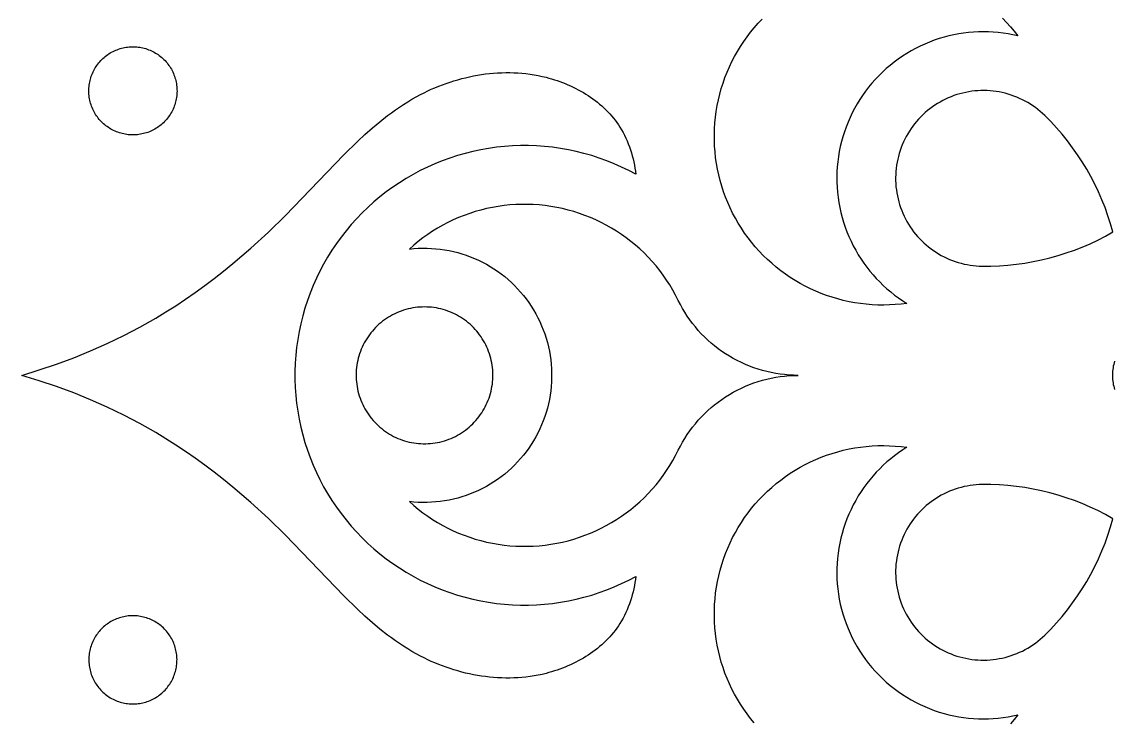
# Model space of a CAD drawing. Header units: millimetres. Extents: x -808 to 145, y 470 to 1424.
# Drawn here: x -671.8 to -413.2, y 865.2 to 1030.5 of the extents above; entities that cross this region are included whole.
import ezdxf

# ---------------------------------------------------------------- set-up
doc = ezdxf.new("R2010")
doc.units = ezdxf.units.MM
doc.layers.add('Layer 05', color=12, linetype='Continuous', true_color=0xde0000)

msp = doc.modelspace()

# ---------------------------------------------------------------- linework, layer by layer
at = {"layer": 'Layer 05'}
for points in [[(-504.79, 1018.59), (-504.24, 1019.86), (-503.65, 1021.1), (-503.02, 1022.32), (-502.34, 1023.52), (-501.62, 1024.7), (-500.86, 1025.85), (-500.07, 1026.97), (-499.23, 1028.07), (-498.36, 1029.13), (-497.45, 1030.17), (-496.51, 1031.17)], [(-439.6, 1031.37), (-438.65, 1030.38), (-437.74, 1029.35), (-436.86, 1028.29), (-436.01, 1027.2)], [(-451.1, 1027.46), (-452.28, 1027.19), (-453.45, 1026.89), (-454.61, 1026.54), (-455.76, 1026.16), (-456.89, 1025.73), (-458.01, 1025.27), (-459.1, 1024.76), (-460.19, 1024.22), (-461.25, 1023.65), (-462.29, 1023.03), (-463.31, 1022.38), (-464.3, 1021.69), (-465.27, 1020.97), (-466.22, 1020.22), (-467.14, 1019.44), (-468.03, 1018.62), (-468.89, 1017.77), (-469.72, 1016.89), (-470.52, 1015.99), (-471.29, 1015.05), (-472.03, 1014.09), (-472.73, 1013.11), (-473.4, 1012.1), (-474.03, 1011.07), (-474.62, 1010.02), (-475.18, 1008.94), (-475.7, 1007.85), (-476.18, 1006.74)], [(-436.01, 1027.2), (-437.15, 1027.46), (-438.3, 1027.67), (-439.46, 1027.85), (-440.62, 1027.99), (-441.79, 1028.09), (-442.96, 1028.14), (-444.13, 1028.16), (-445.3, 1028.14), (-446.47, 1028.09), (-447.63, 1027.99), (-448.8, 1027.85), (-449.95, 1027.67), (-451.1, 1027.46)], [(-671.75, 946.83), (-667.63, 948.11), (-663.54, 949.5), (-659.48, 951.01), (-655.48, 952.64), (-651.52, 954.39), (-647.63, 956.26), (-643.8, 958.26), (-640.05, 960.38), (-637.66, 961.83), (-635.3, 963.32), (-632.98, 964.87), (-630.69, 966.46), (-628.43, 968.1), (-626.2, 969.79), (-624, 971.52), (-621.82, 973.28), (-617.56, 976.94), (-613.4, 980.73), (-609.33, 984.65), (-595.57, 998.95), (-592.23, 1002.25), (-590.52, 1003.84), (-588.78, 1005.39), (-587, 1006.88), (-585.18, 1008.32), (-584.25, 1009.01), (-583.31, 1009.68), (-582.36, 1010.34), (-581.39, 1010.98), (-580.41, 1011.59), (-579.41, 1012.19), (-578.4, 1012.76), (-577.37, 1013.31), (-576.53, 1013.74), (-575.68, 1014.15), (-574.82, 1014.54), (-573.95, 1014.92), (-573.07, 1015.28), (-572.18, 1015.62), (-571.28, 1015.95), (-570.38, 1016.26), (-569.47, 1016.55), (-568.55, 1016.82), (-567.63, 1017.07), (-566.7, 1017.3), (-565.77, 1017.52), (-564.83, 1017.71), (-563.88, 1017.88), (-562.94, 1018.04), (-561.99, 1018.17), (-561.03, 1018.28), (-560.08, 1018.37), (-559.12, 1018.43), (-558.16, 1018.48), (-557.2, 1018.5), (-556.24, 1018.5), (-555.28, 1018.47), (-554.32, 1018.42), (-553.36, 1018.35), (-552.41, 1018.25), (-551.45, 1018.13), (-550.5, 1017.98), (-549.55, 1017.81), (-548.6, 1017.61), (-547.66, 1017.39), (-547, 1017.21), (-546.34, 1017.02), (-545.69, 1016.82), (-545.04, 1016.61), (-544.39, 1016.38), (-543.75, 1016.15), (-543.11, 1015.89), (-542.48, 1015.63), (-541.85, 1015.35), (-541.24, 1015.06), (-540.62, 1014.76), (-540.02, 1014.44), (-539.42, 1014.12), (-538.83, 1013.78), (-538.25, 1013.42), (-537.68, 1013.06), (-537.12, 1012.68), (-536.57, 1012.29), (-536.03, 1011.89), (-535.5, 1011.48), (-534.98, 1011.05), (-534.47, 1010.62), (-533.98, 1010.17), (-533.5, 1009.71), (-533.03, 1009.23), (-532.58, 1008.75), (-532.14, 1008.25), (-531.71, 1007.74), (-531.3, 1007.23), (-530.91, 1006.69), (-530.53, 1006.15), (-530.17, 1005.6), (-529.79, 1004.97), (-529.43, 1004.32), (-529.09, 1003.66), (-528.77, 1002.99), (-528.47, 1002.31), (-528.19, 1001.62), (-527.92, 1000.93), (-527.68, 1000.22), (-527.46, 999.51), (-527.25, 998.79), (-527.07, 998.07), (-526.9, 997.34), (-526.75, 996.61), (-526.61, 995.88), (-526.5, 995.15), (-526.4, 994.42)], [(-462.24, 963.87), (-463.61, 963.7), (-464.98, 963.57), (-466.36, 963.49), (-467.73, 963.46), (-469.11, 963.48), (-470.49, 963.54), (-471.86, 963.65), (-473.23, 963.81), (-474.59, 964.02), (-475.94, 964.27), (-477.29, 964.57), (-478.62, 964.91), (-479.94, 965.31), (-481.25, 965.74), (-482.54, 966.22), (-483.81, 966.75), (-485.07, 967.32), (-486.3, 967.93), (-487.51, 968.59), (-488.7, 969.28), (-489.86, 970.02), (-491, 970.8), (-492.11, 971.61), (-493.19, 972.47), (-494.24, 973.36), (-495.26, 974.28), (-496.25, 975.24), (-497.2, 976.24), (-498.12, 977.26), (-499, 978.32), (-499.85, 979.41), (-500.66, 980.52), (-501.43, 981.67), (-502.15, 982.83), (-502.84, 984.03), (-503.49, 985.24), (-504.09, 986.48), (-504.65, 987.74), (-505.17, 989.02), (-505.64, 990.31), (-506.07, 991.62), (-506.45, 992.94), (-506.79, 994.28), (-507.08, 995.63), (-507.32, 996.98), (-507.51, 998.35), (-507.66, 999.71), (-507.76, 1001.09), (-507.82, 1002.46), (-507.82, 1003.84), (-507.78, 1005.22), (-507.69, 1006.59), (-507.56, 1007.96), (-507.37, 1009.33), (-507.14, 1010.69), (-506.87, 1012.04), (-506.54, 1013.37), (-506.17, 1014.7), (-505.76, 1016.01), (-505.3, 1017.31), (-504.79, 1018.59)], [(-429.61, 1008.34), (-430.14, 1008.84), (-430.68, 1009.31), (-431.24, 1009.77), (-431.82, 1010.21), (-432.41, 1010.63), (-433.01, 1011.03), (-433.63, 1011.4), (-434.26, 1011.76), (-434.91, 1012.09), (-435.56, 1012.4), (-436.23, 1012.69), (-436.9, 1012.95), (-437.58, 1013.19), (-438.27, 1013.41), (-438.97, 1013.6), (-439.68, 1013.77), (-440.39, 1013.91), (-441.1, 1014.03), (-441.82, 1014.12), (-442.54, 1014.19), (-443.26, 1014.23), (-443.99, 1014.25), (-444.71, 1014.24), (-445.44, 1014.21), (-446.16, 1014.15), (-446.88, 1014.07), (-447.59, 1013.96), (-448.3, 1013.82), (-449.01, 1013.67), (-449.71, 1013.48), (-450.41, 1013.28), (-451.09, 1013.05), (-451.77, 1012.79), (-452.44, 1012.51), (-453.1, 1012.21), (-453.75, 1011.89), (-454.38, 1011.54), (-455.01, 1011.17), (-455.62, 1010.78), (-456.21, 1010.37), (-456.79, 1009.94), (-457.36, 1009.49), (-457.91, 1009.02), (-458.44, 1008.53), (-458.96, 1008.02), (-459.46, 1007.5), (-459.94, 1006.95), (-460.4, 1006.4), (-460.84, 1005.82), (-461.26, 1005.23), (-461.66, 1004.63), (-462.04, 1004.01), (-462.39, 1003.38), (-462.73, 1002.74), (-463.04, 1002.08), (-463.33, 1001.42)], [(-476.18, 1006.74), (-476.63, 1005.62), (-477.03, 1004.48), (-477.39, 1003.33), (-477.72, 1002.16), (-478, 1000.99), (-478.24, 999.8), (-478.44, 998.61), (-478.6, 997.41), (-478.72, 996.21), (-478.79, 995), (-478.82, 993.79), (-478.81, 992.58), (-478.76, 991.37), (-478.67, 990.17), (-478.53, 988.97), (-478.35, 987.77), (-478.14, 986.58), (-477.88, 985.4), (-477.57, 984.23), (-477.23, 983.07), (-476.85, 981.92), (-476.43, 980.79), (-475.97, 979.67), (-475.47, 978.57), (-474.93, 977.49), (-474.35, 976.43), (-473.74, 975.38), (-473.09, 974.36)], [(-413.47, 980.77), (-414.03, 982.71), (-414.65, 984.63), (-415.33, 986.54), (-416.08, 988.41), (-416.89, 990.26), (-417.76, 992.09), (-418.69, 993.88), (-419.68, 995.64), (-420.73, 997.37), (-421.84, 999.06), (-423, 1000.71), (-424.22, 1002.32), (-425.49, 1003.89), (-426.81, 1005.42), (-428.19, 1006.9), (-429.61, 1008.34)], [(-526.4, 994.42), (-528.07, 995.31), (-529.78, 996.14), (-531.51, 996.91), (-533.27, 997.62), (-535.06, 998.27), (-536.86, 998.85), (-538.69, 999.38), (-540.53, 999.83), (-542.38, 1000.23), (-544.25, 1000.56), (-546.13, 1000.82), (-548.02, 1001.02), (-549.91, 1001.15), (-551.81, 1001.21), (-553.71, 1001.21), (-555.61, 1001.15), (-557.5, 1001.01), (-559.39, 1000.81), (-561.27, 1000.55), (-563.13, 1000.22), (-564.99, 999.82), (-566.83, 999.36), (-568.66, 998.84), (-570.46, 998.25), (-572.24, 997.6), (-574, 996.89), (-575.74, 996.12), (-577.44, 995.29), (-579.12, 994.39), (-580.76, 993.44), (-582.37, 992.44), (-583.94, 991.38), (-585.48, 990.26), (-586.97, 989.09), (-588.43, 987.87), (-589.84, 986.6), (-591.2, 985.28), (-592.52, 983.92), (-593.79, 982.51), (-595.01, 981.05), (-596.18, 979.56), (-597.29, 978.02), (-598.35, 976.45), (-599.36, 974.84), (-600.31, 973.19), (-601.2, 971.52), (-602.03, 969.81), (-602.8, 968.08), (-603.51, 966.32), (-604.16, 964.54), (-604.75, 962.73), (-605.27, 960.91), (-605.73, 959.06), (-606.12, 957.21), (-606.45, 955.34), (-606.72, 953.46), (-606.92, 951.57), (-607.05, 949.68), (-607.11, 947.78), (-607.11, 945.88), (-607.05, 943.99), (-606.92, 942.09), (-606.72, 940.21), (-606.45, 938.33), (-606.12, 936.46), (-605.73, 934.6), (-605.27, 932.76), (-604.75, 930.94), (-604.16, 929.13), (-603.51, 927.35), (-602.8, 925.59), (-602.03, 923.85), (-601.2, 922.15), (-600.31, 920.47), (-599.36, 918.83), (-598.35, 917.22), (-597.29, 915.64), (-596.18, 914.11), (-595.01, 912.61), (-593.79, 911.16), (-592.52, 909.75), (-591.2, 908.38), (-589.84, 907.06), (-588.43, 905.79), (-586.97, 904.57), (-585.48, 903.41), (-583.94, 902.29), (-582.37, 901.23), (-580.76, 900.22), (-579.12, 899.27), (-577.44, 898.38), (-575.74, 897.55), (-574, 896.78), (-572.24, 896.06), (-570.46, 895.41), (-568.66, 894.83), (-566.83, 894.3), (-564.99, 893.84), (-563.13, 893.45), (-561.27, 893.12), (-559.39, 892.85), (-557.5, 892.65), (-555.61, 892.52), (-553.71, 892.45), (-551.81, 892.45), (-549.91, 892.52), (-548.02, 892.65), (-546.13, 892.85), (-544.25, 893.11), (-542.38, 893.44), (-540.53, 893.83), (-538.69, 894.29), (-536.86, 894.81), (-535.06, 895.4), (-533.27, 896.04), (-531.51, 896.75), (-529.78, 897.53), (-528.07, 898.36), (-526.4, 899.25)], [(-463.33, 1001.42), (-463.59, 1000.75), (-463.84, 1000.06), (-464.05, 999.37), (-464.25, 998.67), (-464.42, 997.97), (-464.56, 997.26), (-464.68, 996.55), (-464.78, 995.83), (-464.85, 995.11), (-464.89, 994.38), (-464.91, 993.66), (-464.9, 992.94), (-464.87, 992.21), (-464.82, 991.49), (-464.73, 990.77), (-464.63, 990.05), (-464.5, 989.34), (-464.34, 988.64), (-464.16, 987.93), (-463.96, 987.24), (-463.73, 986.55), (-463.47, 985.87), (-463.2, 985.2), (-462.9, 984.55), (-462.58, 983.9), (-462.23, 983.26), (-461.87, 982.63), (-461.48, 982.02), (-461.07, 981.43), (-460.64, 980.84), (-460.19, 980.28), (-459.72, 979.72), (-459.23, 979.19), (-458.72, 978.67), (-458.2, 978.17), (-457.66, 977.69), (-457.1, 977.23), (-456.53, 976.79), (-455.94, 976.36), (-455.34, 975.96), (-454.72, 975.58), (-454.09, 975.23), (-453.45, 974.89), (-452.8, 974.58), (-452.13, 974.29), (-451.46, 974.02), (-450.78, 973.77), (-450.09, 973.55), (-449.39, 973.36), (-448.69, 973.19), (-447.98, 973.04), (-447.26, 972.92), (-446.55, 972.82), (-445.83, 972.75), (-445.1, 972.7), (-444.38, 972.68)], [(-516.35, 964.57), (-516.98, 965.81), (-517.66, 967.02), (-518.37, 968.22), (-519.13, 969.39), (-519.92, 970.53), (-520.76, 971.64), (-521.63, 972.73), (-522.54, 973.78), (-523.48, 974.81), (-524.46, 975.8), (-525.47, 976.75), (-526.52, 977.67), (-527.59, 978.55), (-528.7, 979.4), (-529.83, 980.21), (-530.99, 980.97), (-532.18, 981.7), (-533.39, 982.39), (-534.63, 983.03), (-535.88, 983.63), (-537.16, 984.19), (-538.45, 984.7), (-539.76, 985.17), (-541.09, 985.6), (-542.43, 985.97), (-543.78, 986.3), (-545.14, 986.59), (-546.51, 986.83), (-547.89, 987.02), (-549.28, 987.16), (-550.67, 987.25), (-552.06, 987.3), (-553.45, 987.3), (-554.84, 987.25), (-556.23, 987.16), (-557.61, 987.01), (-558.99, 986.82), (-560.36, 986.58), (-561.73, 986.3), (-563.08, 985.96), (-564.42, 985.58), (-565.74, 985.16), (-567.05, 984.69), (-568.35, 984.18), (-569.62, 983.62), (-570.87, 983.01), (-572.11, 982.37), (-573.32, 981.68), (-574.5, 980.95), (-575.67, 980.18), (-576.8, 979.38), (-577.9, 978.53), (-578.98, 977.64), (-580.02, 976.72)], [(-444.38, 972.68), (-442.36, 972.69), (-440.34, 972.77), (-438.32, 972.91), (-436.31, 973.13), (-434.31, 973.4), (-432.32, 973.75), (-430.34, 974.16), (-428.38, 974.64), (-426.44, 975.19), (-424.51, 975.8), (-422.6, 976.47), (-420.72, 977.21), (-418.87, 978), (-417.04, 978.87), (-415.24, 979.79), (-413.47, 980.77)], [(-580.02, 976.72), (-578.98, 976.83), (-577.93, 976.9), (-576.88, 976.94), (-575.83, 976.93), (-574.78, 976.89), (-573.74, 976.82), (-572.7, 976.71), (-571.66, 976.56), (-570.62, 976.37), (-569.6, 976.15), (-568.58, 975.9), (-567.57, 975.61), (-566.57, 975.28), (-565.59, 974.92), (-564.62, 974.53), (-563.66, 974.1), (-562.72, 973.64), (-561.79, 973.14), (-560.88, 972.62), (-559.99, 972.06), (-559.13, 971.47), (-558.28, 970.85), (-557.45, 970.2), (-556.65, 969.53), (-555.87, 968.83), (-555.12, 968.1), (-554.39, 967.34), (-553.69, 966.56), (-553.01, 965.76), (-552.37, 964.93), (-551.75, 964.08), (-551.17, 963.21), (-550.61, 962.32), (-550.09, 961.41), (-549.59, 960.48), (-549.14, 959.54), (-548.71, 958.58), (-548.32, 957.61), (-547.96, 956.62), (-547.63, 955.62), (-547.35, 954.61), (-547.09, 953.6), (-546.87, 952.57), (-546.69, 951.54), (-546.55, 950.5), (-546.44, 949.45), (-546.36, 948.41), (-546.33, 947.36), (-546.33, 946.31), (-546.36, 945.26), (-546.44, 944.21), (-546.55, 943.17), (-546.69, 942.13), (-546.87, 941.1), (-547.09, 940.07), (-547.35, 939.05), (-547.63, 938.04), (-547.96, 937.05), (-548.32, 936.06), (-548.71, 935.09), (-549.14, 934.13), (-549.59, 933.18), (-550.09, 932.26), (-550.61, 931.35), (-551.17, 930.46), (-551.75, 929.59), (-552.37, 928.74), (-553.01, 927.91), (-553.69, 927.11), (-554.39, 926.33), (-555.12, 925.57), (-555.87, 924.84), (-556.65, 924.14), (-557.45, 923.46), (-558.28, 922.81), (-559.13, 922.2), (-559.99, 921.61), (-560.88, 921.05), (-561.79, 920.52), (-562.72, 920.03), (-563.66, 919.57), (-564.62, 919.14), (-565.59, 918.75), (-566.57, 918.38), (-567.57, 918.06), (-568.58, 917.77), (-569.6, 917.51), (-570.62, 917.29), (-571.66, 917.11), (-572.7, 916.96), (-573.74, 916.85), (-574.78, 916.77), (-575.83, 916.73), (-576.88, 916.73), (-577.93, 916.76), (-578.98, 916.83), (-580.02, 916.94)], [(-473.09, 974.36), (-472.43, 973.4), (-471.74, 972.45), (-471.02, 971.53), (-470.26, 970.64), (-469.48, 969.77), (-468.66, 968.93), (-467.82, 968.12), (-466.95, 967.33), (-466.06, 966.58), (-465.14, 965.85), (-464.2, 965.16), (-463.23, 964.5), (-462.24, 963.87)], [(-487.98, 946.83), (-489.05, 946.85), (-490.12, 946.91), (-491.18, 947), (-492.24, 947.12), (-493.3, 947.28), (-494.35, 947.48), (-495.39, 947.72), (-496.42, 947.98), (-497.45, 948.29), (-498.46, 948.62), (-499.46, 949), (-500.45, 949.4), (-501.43, 949.84), (-502.39, 950.31), (-503.33, 950.82), (-504.25, 951.35), (-505.16, 951.92), (-506.05, 952.51), (-506.91, 953.14), (-507.76, 953.8), (-508.58, 954.48), (-509.37, 955.19), (-510.15, 955.93), (-510.9, 956.69), (-511.62, 957.48), (-512.31, 958.29), (-512.98, 959.13), (-513.62, 959.98), (-514.22, 960.86), (-514.8, 961.76), (-515.35, 962.68), (-515.87, 963.61), (-516.35, 964.57)], [(-413.08, 950.17), (-413.19, 949.79), (-413.29, 949.4), (-413.37, 949.01), (-413.44, 948.62), (-413.49, 948.22), (-413.53, 947.83), (-413.56, 947.43), (-413.57, 947.03), (-413.57, 946.63), (-413.56, 946.24), (-413.53, 945.84), (-413.49, 945.44), (-413.44, 945.05), (-413.37, 944.66), (-413.29, 944.27), (-413.19, 943.88), (-413.08, 943.5)], [(-526.4, 899.25), (-526.5, 898.51), (-526.61, 897.78), (-526.75, 897.05), (-526.9, 896.32), (-527.07, 895.6), (-527.25, 894.87), (-527.46, 894.16), (-527.68, 893.44), (-527.92, 892.74), (-528.19, 892.04), (-528.47, 891.35), (-528.77, 890.67), (-529.09, 890), (-529.43, 889.34), (-529.79, 888.7), (-530.17, 888.07), (-530.53, 887.51), (-530.91, 886.97), (-531.3, 886.44), (-531.71, 885.92), (-532.14, 885.41), (-532.58, 884.92), (-533.03, 884.43), (-533.5, 883.96), (-533.98, 883.5), (-534.47, 883.05), (-534.98, 882.61), (-535.5, 882.19), (-536.03, 881.77), (-536.57, 881.37), (-537.12, 880.98), (-537.68, 880.61), (-538.25, 880.24), (-538.83, 879.89), (-539.42, 879.55), (-540.02, 879.22), (-540.62, 878.91), (-541.24, 878.6), (-541.85, 878.31), (-542.48, 878.04), (-543.11, 877.77), (-543.75, 877.52), (-544.39, 877.28), (-545.04, 877.05), (-545.69, 876.84), (-546.34, 876.64), (-547, 876.45), (-547.66, 876.28), (-548.6, 876.05), (-549.55, 875.85), (-550.5, 875.68), (-551.45, 875.53), (-552.41, 875.41), (-553.36, 875.31), (-554.32, 875.24), (-555.28, 875.19), (-556.24, 875.17), (-557.2, 875.17), (-558.16, 875.19), (-559.12, 875.23), (-560.08, 875.3), (-561.03, 875.39), (-561.99, 875.5), (-562.94, 875.63), (-563.88, 875.78), (-564.83, 875.95), (-565.77, 876.15), (-566.7, 876.36), (-567.63, 876.6), (-568.55, 876.85), (-569.47, 877.12), (-570.38, 877.41), (-571.28, 877.72), (-572.18, 878.04), (-573.07, 878.39), (-573.95, 878.75), (-574.82, 879.12), (-575.68, 879.52), (-576.53, 879.93), (-577.37, 880.35), (-578.4, 880.9), (-579.41, 881.48), (-580.41, 882.07), (-581.39, 882.69), (-582.36, 883.33), (-583.31, 883.98), (-584.25, 884.66), (-585.18, 885.35), (-587, 886.78), (-588.78, 888.28), (-590.52, 889.83), (-592.23, 891.42), (-595.57, 894.72), (-609.33, 909.01), (-613.4, 912.94), (-617.56, 916.73), (-621.82, 920.38), (-624, 922.15), (-626.2, 923.88), (-628.43, 925.56), (-630.69, 927.2), (-632.98, 928.8), (-635.3, 930.34), (-637.66, 931.84), (-640.05, 933.28), (-643.8, 935.41), (-647.63, 937.4), (-651.52, 939.28), (-655.48, 941.03), (-659.48, 942.66), (-663.54, 944.17), (-667.63, 945.56), (-671.75, 946.83)], [(-516.35, 929.1), (-515.87, 930.05), (-515.35, 930.99), (-514.8, 931.91), (-514.22, 932.8), (-513.62, 933.68), (-512.98, 934.54), (-512.31, 935.37), (-511.62, 936.19), (-510.9, 936.97), (-510.15, 937.74), (-509.37, 938.48), (-508.58, 939.19), (-507.76, 939.87), (-506.91, 940.52), (-506.05, 941.15), (-505.16, 941.75), (-504.25, 942.31), (-503.33, 942.85), (-502.39, 943.35), (-501.43, 943.82), (-500.45, 944.26), (-499.46, 944.67), (-498.46, 945.04), (-497.45, 945.38), (-496.42, 945.68), (-495.39, 945.95), (-494.35, 946.18), (-493.3, 946.38), (-492.24, 946.54), (-491.18, 946.67), (-490.12, 946.76), (-489.05, 946.81), (-487.98, 946.83)], [(-580.02, 916.94), (-578.98, 916.02), (-577.9, 915.14), (-576.8, 914.29), (-575.67, 913.48), (-574.5, 912.71), (-573.32, 911.98), (-572.11, 911.3), (-570.87, 910.65), (-569.62, 910.05), (-568.35, 909.49), (-567.05, 908.98), (-565.74, 908.51), (-564.42, 908.08), (-563.08, 907.7), (-561.73, 907.37), (-560.36, 907.08), (-558.99, 906.85), (-557.61, 906.65), (-556.23, 906.51), (-554.84, 906.41), (-553.45, 906.37), (-552.06, 906.36), (-550.67, 906.41), (-549.28, 906.51), (-547.89, 906.65), (-546.51, 906.84), (-545.14, 907.08), (-543.78, 907.36), (-542.43, 907.69), (-541.09, 908.07), (-539.76, 908.49), (-538.45, 908.96), (-537.16, 909.48), (-535.88, 910.03), (-534.63, 910.63), (-533.39, 911.28), (-532.18, 911.96), (-530.99, 912.69), (-529.83, 913.46), (-528.7, 914.27), (-527.59, 915.11), (-526.52, 916), (-525.47, 916.92), (-524.46, 917.87), (-523.48, 918.86), (-522.54, 919.88), (-521.63, 920.94), (-520.76, 922.02), (-519.92, 923.14), (-519.13, 924.28), (-518.37, 925.45), (-517.66, 926.64), (-516.98, 927.86), (-516.35, 929.1)], [(-504.79, 875.07), (-505.3, 876.35), (-505.76, 877.65), (-506.17, 878.96), (-506.54, 880.29), (-506.87, 881.63), (-507.14, 882.98), (-507.37, 884.34), (-507.56, 885.7), (-507.69, 887.07), (-507.78, 888.45), (-507.82, 889.82), (-507.82, 891.2), (-507.76, 892.58), (-507.66, 893.95), (-507.51, 895.32), (-507.32, 896.68), (-507.08, 898.04), (-506.79, 899.39), (-506.45, 900.72), (-506.07, 902.05), (-505.64, 903.35), (-505.17, 904.65), (-504.65, 905.92), (-504.09, 907.18), (-503.49, 908.42), (-502.84, 909.64), (-502.15, 910.83), (-501.43, 912), (-500.66, 913.14), (-499.85, 914.26), (-499, 915.35), (-498.12, 916.4), (-497.2, 917.43), (-496.25, 918.42), (-495.26, 919.38), (-494.24, 920.31), (-493.19, 921.2), (-492.11, 922.05), (-491, 922.87), (-489.86, 923.65), (-488.7, 924.38), (-487.51, 925.08), (-486.3, 925.73), (-485.07, 926.35), (-483.81, 926.92), (-482.54, 927.44), (-481.25, 927.92), (-479.94, 928.36), (-478.62, 928.75), (-477.29, 929.1), (-475.94, 929.4), (-474.59, 929.65), (-473.23, 929.85), (-471.86, 930.01), (-470.49, 930.12), (-469.11, 930.19), (-467.73, 930.2), (-466.36, 930.17), (-464.98, 930.09), (-463.61, 929.97), (-462.24, 929.79)], [(-462.24, 929.79), (-463.23, 929.17), (-464.2, 928.51), (-465.14, 927.81), (-466.06, 927.09), (-466.95, 926.33), (-467.82, 925.55), (-468.66, 924.73), (-469.48, 923.89), (-470.26, 923.03), (-471.02, 922.13), (-471.74, 921.21), (-472.43, 920.27), (-473.09, 919.3)], [(-444.38, 920.98), (-445.1, 920.96), (-445.83, 920.91), (-446.55, 920.84), (-447.26, 920.75), (-447.98, 920.62), (-448.69, 920.48), (-449.39, 920.31), (-450.09, 920.11), (-450.78, 919.89), (-451.46, 919.65), (-452.13, 919.38), (-452.8, 919.09), (-453.45, 918.78), (-454.09, 918.44), (-454.72, 918.08), (-455.34, 917.7), (-455.94, 917.3), (-456.53, 916.88), (-457.1, 916.44), (-457.66, 915.98), (-458.2, 915.49), (-458.72, 914.99), (-459.23, 914.48), (-459.72, 913.94), (-460.19, 913.39), (-460.64, 912.82), (-461.07, 912.24), (-461.48, 911.64), (-461.87, 911.03), (-462.23, 910.41), (-462.58, 909.77), (-462.9, 909.12), (-463.2, 908.46), (-463.47, 907.79), (-463.73, 907.11), (-463.96, 906.43), (-464.16, 905.73), (-464.34, 905.03), (-464.5, 904.32), (-464.63, 903.61), (-464.73, 902.89), (-464.82, 902.17), (-464.87, 901.45), (-464.9, 900.73), (-464.91, 900.01), (-464.89, 899.28), (-464.85, 898.56), (-464.78, 897.84), (-464.68, 897.12), (-464.56, 896.41), (-464.42, 895.7), (-464.25, 894.99), (-464.05, 894.29), (-463.84, 893.6), (-463.59, 892.92), (-463.33, 892.25)], [(-413.47, 912.9), (-415.24, 913.88), (-417.04, 914.8), (-418.87, 915.66), (-420.72, 916.46), (-422.6, 917.2), (-424.51, 917.87), (-426.44, 918.48), (-428.38, 919.02), (-430.34, 919.5), (-432.32, 919.91), (-434.31, 920.26), (-436.31, 920.54), (-438.32, 920.75), (-440.34, 920.9), (-442.36, 920.97), (-444.38, 920.98)], [(-473.09, 919.3), (-473.74, 918.28), (-474.35, 917.24), (-474.93, 916.18), (-475.47, 915.09), (-475.97, 913.99), (-476.43, 912.87), (-476.85, 911.74), (-477.23, 910.59), (-477.57, 909.43), (-477.88, 908.26), (-478.14, 907.08), (-478.35, 905.89), (-478.53, 904.7), (-478.67, 903.5), (-478.76, 902.29), (-478.81, 901.08), (-478.82, 899.87), (-478.79, 898.67), (-478.72, 897.46), (-478.6, 896.26), (-478.44, 895.06), (-478.24, 893.86), (-478, 892.68), (-477.72, 891.5), (-477.39, 890.34), (-477.03, 889.19), (-476.63, 888.05), (-476.18, 886.92)], [(-429.61, 885.33), (-428.19, 886.76), (-426.81, 888.24), (-425.49, 889.77), (-424.22, 891.34), (-423, 892.95), (-421.84, 894.61), (-420.73, 896.3), (-419.68, 898.02), (-418.69, 899.78), (-417.76, 901.58), (-416.89, 903.4), (-416.08, 905.25), (-415.33, 907.13), (-414.65, 909.03), (-414.03, 910.95), (-413.47, 912.9)], [(-463.33, 892.25), (-463.04, 891.58), (-462.73, 890.93), (-462.39, 890.29), (-462.04, 889.66), (-461.66, 889.04), (-461.26, 888.43), (-460.84, 887.84), (-460.4, 887.27), (-459.94, 886.71), (-459.46, 886.17), (-458.96, 885.64), (-458.44, 885.13), (-457.91, 884.65), (-457.36, 884.17), (-456.79, 883.72), (-456.21, 883.29), (-455.62, 882.88), (-455.01, 882.49), (-454.38, 882.12), (-453.75, 881.78), (-453.1, 881.45), (-452.44, 881.15), (-451.77, 880.87), (-451.09, 880.62), (-450.41, 880.39), (-449.71, 880.18), (-449.01, 880), (-448.3, 879.84), (-447.59, 879.71), (-446.88, 879.6), (-446.16, 879.52), (-445.44, 879.46), (-444.71, 879.42), (-443.99, 879.42), (-443.26, 879.43), (-442.54, 879.48), (-441.82, 879.54), (-441.1, 879.64), (-440.39, 879.76), (-439.68, 879.9), (-438.97, 880.07), (-438.27, 880.26), (-437.58, 880.47), (-436.9, 880.71), (-436.23, 880.98), (-435.56, 881.26), (-434.91, 881.57), (-434.26, 881.91), (-433.63, 882.26), (-433.01, 882.64), (-432.41, 883.04), (-431.82, 883.45), (-431.24, 883.89), (-430.68, 884.35), (-430.14, 884.83), (-429.61, 885.33)], [(-476.18, 886.92), (-475.7, 885.81), (-475.18, 884.72), (-474.62, 883.65), (-474.03, 882.6), (-473.4, 881.57), (-472.73, 880.56), (-472.03, 879.57), (-471.29, 878.61), (-470.52, 877.68), (-469.72, 876.77), (-468.89, 875.9), (-468.03, 875.05), (-467.14, 874.23), (-466.22, 873.44), (-465.27, 872.69), (-464.3, 871.97), (-463.31, 871.29), (-462.29, 870.63), (-461.25, 870.02), (-460.19, 869.44), (-459.1, 868.9), (-458.01, 868.4), (-456.89, 867.93), (-455.76, 867.51), (-454.61, 867.12), (-453.45, 866.78), (-452.28, 866.47), (-451.1, 866.21)], [(-498.36, 864.53), (-499.23, 865.6), (-500.07, 866.69), (-500.86, 867.82), (-501.62, 868.97), (-502.34, 870.14), (-503.02, 871.34), (-503.65, 872.57), (-504.24, 873.81), (-504.79, 875.07)], [(-451.1, 866.21), (-449.95, 865.99), (-448.8, 865.82), (-447.63, 865.68), (-446.47, 865.58), (-445.3, 865.52), (-444.13, 865.5), (-442.96, 865.52), (-441.79, 865.58), (-440.62, 865.68), (-439.46, 865.82), (-438.3, 865.99), (-437.15, 866.21), (-436.01, 866.46)], [(-436.01, 866.46), (-436.86, 865.37), (-437.74, 864.32)]]:
    msp.add_lwpolyline(points, dxfattribs=at)
for points in [[(-653.06, 1021.34), (-652.81, 1021.6), (-652.55, 1021.85), (-652.28, 1022.09), (-652, 1022.32), (-651.71, 1022.54), (-651.42, 1022.75), (-651.12, 1022.95), (-650.81, 1023.15), (-650.5, 1023.33), (-650.17, 1023.49), (-649.85, 1023.65), (-649.52, 1023.8), (-649.18, 1023.93), (-648.84, 1024.06), (-648.5, 1024.17), (-648.15, 1024.27), (-647.8, 1024.35), (-647.44, 1024.43), (-647.08, 1024.49), (-646.72, 1024.54), (-646.36, 1024.58), (-646, 1024.6), (-645.64, 1024.62), (-645.28, 1024.62), (-644.92, 1024.6), (-644.56, 1024.58), (-644.19, 1024.54), (-643.84, 1024.49), (-643.48, 1024.43), (-643.12, 1024.35), (-642.77, 1024.27), (-642.42, 1024.17), (-642.08, 1024.06), (-641.74, 1023.93), (-641.4, 1023.8), (-641.07, 1023.65), (-640.75, 1023.49), (-640.43, 1023.32), (-640.11, 1023.14), (-639.8, 1022.95), (-639.5, 1022.75), (-639.21, 1022.54), (-638.92, 1022.32), (-638.64, 1022.08), (-638.37, 1021.84), (-638.11, 1021.59), (-637.86, 1021.33), (-637.62, 1021.06), (-637.38, 1020.79), (-637.16, 1020.5), (-636.94, 1020.21), (-636.74, 1019.91), (-636.54, 1019.61), (-636.36, 1019.29), (-636.19, 1018.97), (-636.03, 1018.65), (-635.88, 1018.32), (-635.74, 1017.98), (-635.62, 1017.64), (-635.5, 1017.3), (-635.4, 1016.95), (-635.31, 1016.6), (-635.23, 1016.25), (-635.17, 1015.89), (-635.11, 1015.53), (-635.07, 1015.17), (-635.04, 1014.81), (-635.03, 1014.45), (-635.02, 1014.09), (-635.03, 1013.73), (-635.06, 1013.36), (-635.09, 1013), (-635.14, 1012.64), (-635.2, 1012.29), (-635.27, 1011.93), (-635.35, 1011.58), (-635.45, 1011.23), (-635.56, 1010.88), (-635.68, 1010.54), (-635.81, 1010.2), (-635.95, 1009.87), (-636.11, 1009.54), (-636.28, 1009.22), (-636.45, 1008.91), (-636.64, 1008.6), (-636.84, 1008.3), (-637.05, 1008), (-637.27, 1007.71), (-637.5, 1007.43), (-637.74, 1007.16), (-637.99, 1006.89), (-638.24, 1006.64), (-638.51, 1006.39), (-638.79, 1006.16), (-639.07, 1005.93), (-639.36, 1005.71), (-639.66, 1005.51), (-639.96, 1005.31), (-640.27, 1005.12), (-640.59, 1004.95), (-640.91, 1004.79), (-641.24, 1004.63), (-641.57, 1004.49), (-641.91, 1004.36), (-642.26, 1004.25), (-642.6, 1004.14), (-642.95, 1004.05), (-643.31, 1003.97), (-643.66, 1003.9), (-644.02, 1003.84), (-644.38, 1003.8), (-644.74, 1003.77), (-645.1, 1003.75), (-645.46, 1003.74), (-645.83, 1003.75), (-646.19, 1003.77), (-646.55, 1003.8), (-646.91, 1003.84), (-647.27, 1003.9), (-647.62, 1003.97), (-647.98, 1004.05), (-648.33, 1004.14), (-648.67, 1004.25), (-649.02, 1004.37), (-649.35, 1004.5), (-649.69, 1004.64), (-650.02, 1004.79), (-650.34, 1004.95), (-650.66, 1005.13), (-650.97, 1005.31), (-651.27, 1005.51), (-651.57, 1005.72), (-651.86, 1005.93), (-652.14, 1006.16), (-652.42, 1006.4), (-652.68, 1006.64), (-652.94, 1006.9), (-653.19, 1007.16), (-653.43, 1007.43), (-653.66, 1007.71), (-653.88, 1008), (-654.09, 1008.3), (-654.28, 1008.6), (-654.47, 1008.91), (-654.65, 1009.23), (-654.82, 1009.55), (-654.97, 1009.88), (-655.12, 1010.21), (-655.25, 1010.55), (-655.37, 1010.89), (-655.48, 1011.23), (-655.57, 1011.58), (-655.66, 1011.94), (-655.73, 1012.29), (-655.79, 1012.65), (-655.83, 1013.01), (-655.87, 1013.37), (-655.89, 1013.73), (-655.9, 1014.09), (-655.9, 1014.45), (-655.88, 1014.82), (-655.85, 1015.18), (-655.81, 1015.54), (-655.76, 1015.9), (-655.69, 1016.25), (-655.61, 1016.61), (-655.52, 1016.96), (-655.42, 1017.3), (-655.31, 1017.65), (-655.18, 1017.99), (-655.04, 1018.32), (-654.89, 1018.65), (-654.73, 1018.98), (-654.56, 1019.3), (-654.38, 1019.61), (-654.18, 1019.92), (-653.98, 1020.21), (-653.76, 1020.51), (-653.54, 1020.79), (-653.31, 1021.07)], [(-576.43, 963.02), (-576.99, 963.01), (-577.55, 962.99), (-578.11, 962.94), (-578.67, 962.87), (-579.23, 962.78), (-579.78, 962.67), (-580.33, 962.55), (-580.87, 962.4), (-581.41, 962.24), (-581.94, 962.06), (-582.46, 961.86), (-582.98, 961.64), (-583.49, 961.4), (-583.99, 961.15), (-584.48, 960.88), (-584.97, 960.59), (-585.44, 960.29), (-585.9, 959.97), (-586.35, 959.63), (-586.79, 959.28), (-587.21, 958.91), (-587.63, 958.53), (-588.03, 958.13), (-588.41, 957.72), (-588.78, 957.3), (-589.14, 956.87), (-589.48, 956.42), (-589.8, 955.96), (-590.11, 955.49), (-590.4, 955.01), (-590.68, 954.52), (-590.94, 954.02), (-591.18, 953.51), (-591.4, 953), (-591.61, 952.47), (-591.79, 951.94), (-591.96, 951.41), (-592.11, 950.87), (-592.24, 950.32), (-592.35, 949.77), (-592.44, 949.21), (-592.52, 948.66), (-592.57, 948.1), (-592.61, 947.54), (-592.62, 946.97), (-592.62, 946.41), (-592.59, 945.85), (-592.55, 945.29), (-592.48, 944.73), (-592.4, 944.18), (-592.3, 943.62), (-592.18, 943.07), (-592.04, 942.53), (-591.88, 941.99), (-591.7, 941.46), (-591.51, 940.93), (-591.29, 940.41), (-591.06, 939.9), (-590.81, 939.39), (-590.54, 938.9), (-590.26, 938.41), (-589.96, 937.94), (-589.64, 937.48), (-589.31, 937.02), (-588.96, 936.58), (-588.6, 936.15), (-588.22, 935.74), (-587.83, 935.33), (-587.42, 934.95), (-587, 934.57), (-586.57, 934.21), (-586.13, 933.87), (-585.67, 933.54), (-585.2, 933.23), (-584.73, 932.93), (-584.24, 932.65), (-583.74, 932.39), (-583.24, 932.14), (-582.72, 931.91), (-582.2, 931.71), (-581.67, 931.51), (-581.14, 931.34), (-580.6, 931.19), (-580.05, 931.05), (-579.5, 930.94), (-578.95, 930.84), (-578.39, 930.76), (-577.83, 930.7), (-577.27, 930.66), (-576.71, 930.64), (-576.15, 930.64), (-575.59, 930.66), (-575.03, 930.7), (-574.47, 930.76), (-573.91, 930.84), (-573.36, 930.94), (-572.81, 931.05), (-572.26, 931.19), (-571.72, 931.34), (-571.19, 931.51), (-570.66, 931.71), (-570.14, 931.91), (-569.62, 932.14), (-569.12, 932.39), (-568.62, 932.65), (-568.13, 932.93), (-567.65, 933.23), (-567.19, 933.54), (-566.73, 933.87), (-566.29, 934.21), (-565.85, 934.57), (-565.44, 934.95), (-565.03, 935.33), (-564.64, 935.74), (-564.26, 936.15), (-563.9, 936.58), (-563.55, 937.02), (-563.22, 937.48), (-562.9, 937.94), (-562.6, 938.41), (-562.31, 938.9), (-562.05, 939.39), (-561.8, 939.9), (-561.57, 940.41), (-561.35, 940.93), (-561.16, 941.46), (-560.98, 941.99), (-560.82, 942.53), (-560.68, 943.07), (-560.56, 943.62), (-560.46, 944.18), (-560.37, 944.73), (-560.31, 945.29), (-560.27, 945.85), (-560.24, 946.41), (-560.24, 946.97), (-560.25, 947.54), (-560.29, 948.1), (-560.34, 948.66), (-560.41, 949.21), (-560.51, 949.77), (-560.62, 950.32), (-560.75, 950.87), (-560.9, 951.41), (-561.07, 951.94), (-561.25, 952.47), (-561.46, 953), (-561.68, 953.51), (-561.92, 954.02), (-562.18, 954.52), (-562.45, 955.01), (-562.75, 955.49), (-563.05, 955.96), (-563.38, 956.42), (-563.72, 956.87), (-564.08, 957.3), (-564.45, 957.72), (-564.83, 958.13), (-565.23, 958.53), (-565.64, 958.91), (-566.07, 959.28), (-566.51, 959.63), (-566.96, 959.97), (-567.42, 960.29), (-567.89, 960.59), (-568.37, 960.88), (-568.87, 961.15), (-569.37, 961.4), (-569.88, 961.64), (-570.4, 961.86), (-570.92, 962.06), (-571.45, 962.24), (-571.99, 962.4), (-572.53, 962.55), (-573.08, 962.67), (-573.63, 962.78), (-574.19, 962.87), (-574.75, 962.94), (-575.31, 962.99), (-575.87, 963.01)], [(-653.06, 872.33), (-652.81, 872.07), (-652.55, 871.82), (-652.28, 871.58), (-652, 871.35), (-651.71, 871.13), (-651.42, 870.91), (-651.12, 870.71), (-650.81, 870.52), (-650.5, 870.34), (-650.17, 870.17), (-649.85, 870.01), (-649.52, 869.87), (-649.18, 869.73), (-648.84, 869.61), (-648.5, 869.5), (-648.15, 869.4), (-647.8, 869.31), (-647.44, 869.24), (-647.08, 869.17), (-646.72, 869.12), (-646.36, 869.09), (-646, 869.06), (-645.64, 869.05), (-645.28, 869.05), (-644.92, 869.06), (-644.56, 869.09), (-644.19, 869.12), (-643.84, 869.17), (-643.48, 869.24), (-643.12, 869.31), (-642.77, 869.4), (-642.42, 869.5), (-642.08, 869.61), (-641.74, 869.73), (-641.4, 869.87), (-641.07, 870.02), (-640.75, 870.17), (-640.43, 870.34), (-640.11, 870.52), (-639.8, 870.71), (-639.5, 870.92), (-639.21, 871.13), (-638.92, 871.35), (-638.64, 871.58), (-638.37, 871.82), (-638.11, 872.07), (-637.86, 872.33), (-637.62, 872.6), (-637.38, 872.88), (-637.16, 873.16), (-636.94, 873.45), (-636.74, 873.75), (-636.54, 874.06), (-636.36, 874.37), (-636.19, 874.69), (-636.03, 875.02), (-635.88, 875.35), (-635.74, 875.68), (-635.62, 876.02), (-635.5, 876.37), (-635.4, 876.71), (-635.31, 877.06), (-635.23, 877.42), (-635.17, 877.77), (-635.11, 878.13), (-635.07, 878.49), (-635.04, 878.85), (-635.03, 879.22), (-635.02, 879.58), (-635.03, 879.94), (-635.06, 880.3), (-635.09, 880.66), (-635.14, 881.02), (-635.2, 881.38), (-635.27, 881.73), (-635.35, 882.09), (-635.45, 882.44), (-635.56, 882.78), (-635.68, 883.12), (-635.81, 883.46), (-635.95, 883.79), (-636.11, 884.12), (-636.28, 884.44), (-636.45, 884.76), (-636.64, 885.07), (-636.84, 885.37), (-637.05, 885.67), (-637.27, 885.95), (-637.5, 886.24), (-637.74, 886.51), (-637.99, 886.77), (-638.24, 887.03), (-638.51, 887.27), (-638.79, 887.51), (-639.07, 887.74), (-639.36, 887.95), (-639.66, 888.16), (-639.96, 888.36), (-640.27, 888.54), (-640.59, 888.72), (-640.91, 888.88), (-641.24, 889.03), (-641.57, 889.17), (-641.91, 889.3), (-642.26, 889.42), (-642.6, 889.52), (-642.95, 889.62), (-643.31, 889.7), (-643.66, 889.77), (-644.02, 889.82), (-644.38, 889.87), (-644.74, 889.9), (-645.1, 889.92), (-645.46, 889.92), (-645.83, 889.92), (-646.19, 889.9), (-646.55, 889.87), (-646.91, 889.82), (-647.27, 889.77), (-647.62, 889.7), (-647.98, 889.62), (-648.33, 889.52), (-648.67, 889.42), (-649.02, 889.3), (-649.35, 889.17), (-649.69, 889.03), (-650.02, 888.88), (-650.34, 888.71), (-650.66, 888.54), (-650.97, 888.35), (-651.27, 888.16), (-651.57, 887.95), (-651.86, 887.73), (-652.14, 887.51), (-652.42, 887.27), (-652.68, 887.02), (-652.94, 886.77), (-653.19, 886.5), (-653.43, 886.23), (-653.66, 885.95), (-653.88, 885.66), (-654.09, 885.37), (-654.28, 885.06), (-654.47, 884.75), (-654.65, 884.44), (-654.82, 884.12), (-654.97, 883.79), (-655.12, 883.46), (-655.25, 883.12), (-655.37, 882.78), (-655.48, 882.43), (-655.57, 882.08), (-655.66, 881.73), (-655.73, 881.37), (-655.79, 881.02), (-655.83, 880.66), (-655.87, 880.3), (-655.89, 879.94), (-655.9, 879.57), (-655.9, 879.21), (-655.88, 878.85), (-655.85, 878.49), (-655.81, 878.13), (-655.76, 877.77), (-655.69, 877.41), (-655.61, 877.06), (-655.52, 876.71), (-655.42, 876.36), (-655.31, 876.02), (-655.18, 875.68), (-655.04, 875.34), (-654.89, 875.01), (-654.73, 874.69), (-654.56, 874.37), (-654.38, 874.06), (-654.18, 873.75), (-653.98, 873.45), (-653.76, 873.16), (-653.54, 872.87), (-653.31, 872.6)]]:
    msp.add_lwpolyline(points, close=True, dxfattribs=at)

doc.saveas('drawing.dxf')
